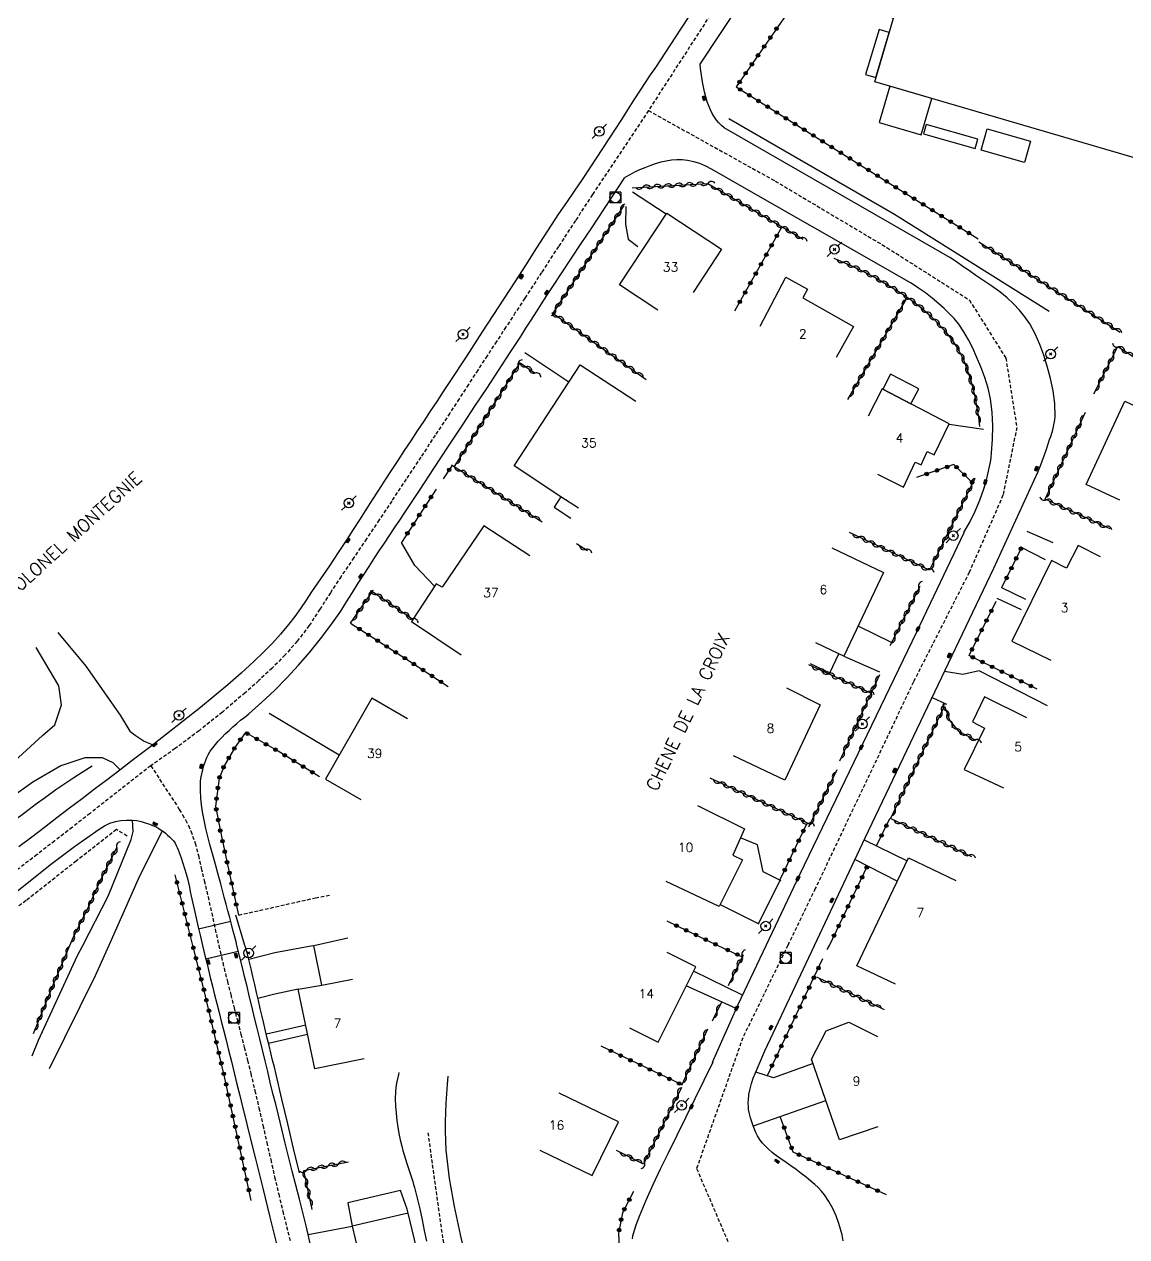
# Model space of a CAD drawing. Header units: millimetres. Extents: x 157999 to 159002, y 156999 to 158001.
# Drawn here: x 158125.5 to 158278.6, y 157130.6 to 157298.8 of the extents above; entities that cross this region are included whole.
import ezdxf
from ezdxf.enums import TextEntityAlignment as Align

# ---------------------------------------------------------------- set-up
doc = ezdxf.new("R2010")
doc.units = ezdxf.units.MM
doc.linetypes.add('DASHED', pattern=[0.75, 0.5, -0.25])
doc.layers.get('0').update_dxf_attribs({"linetype": 'CONTINUOUS'})
for name, color, linetype in [('W0001', 6, 'DASHED'), ('W0008', 7, 'CONTINUOUS'), ('W0014', 7, 'CONTINUOUS'), ('W0016', 2, 'CONTINUOUS'), ('W0017', 7, 'CONTINUOUS'), ('W0101', 7, 'CONTINUOUS'), ('W0104', 1, 'CONTINUOUS'), ('W0112', 1, 'DASHED'), ('W0211', 2, 'CONTINUOUS'), ('W0300', 7, 'CONTINUOUS'), ('W0310', 3, 'CONTINUOUS'), ('W0323', 7, 'CONTINUOUS'), ('W0333', 7, 'CONTINUOUS'), ('W0401', 7, 'CONTINUOUS'), ('W0420', 7, 'CONTINUOUS'), ('W0473', 7, 'CONTINUOUS'), ('W0989', 7, 'CONTINUOUS'), ('W0991', 7, 'CONTINUOUS')]:
    doc.layers.add(name, color=color, linetype=linetype)
doc.styles.get("Standard").update_dxf_attribs({"font": 'romans.shx', "width": 0.85})

# ---------------------------------------------------------------- blocks, each defined once
blk = doc.blocks.new('T473')
for p, q in [((-0.166667, 0.166667), (0.166667, -0.166667)), ((-0.166667, -0.166667), (0.166667, 0.166667)), ((0.500001, 0.500001), (1.000002, 1.000002)), ((-1.000002, -1.000002), (-0.500001, -0.500001))]:
    blk.add_line(p, q)
blk.add_ellipse((0, 0), major_axis=(0.471405, 0.471405), ratio=1, start_param=5.4977871438, end_param=11.780972451)
blk = doc.blocks.new('T420')
for p, q in [((0.75, 0.75), (-0.75, 0.75)), ((-0.75, 0.75), (-0.75, -0.75)), ((0.75, 0.75), (0.75, -0.75)), ((0.75, -0.75), (-0.75, -0.75))]:
    blk.add_line(p, q)
blk.add_ellipse((0, 0), major_axis=(-0.53, 0.53), ratio=1, start_param=3.926991, end_param=10.210176)
blk = doc.blocks.new('T401')
for p, q in [((-0.3, 0.3), (0, 0.3)), ((-0.3, -0.25), (-0.3, 0.3)), ((-0.3, 0.15), (0, 0.15)), ((-0.3, 0), (0, 0)), ((0, 0.3), (0, -0.25)), ((-0.3, -0.15), (0, -0.15)), ((-0.3, -0.25), (-0.3, -0.3)), ((-0.3, -0.3), (0, -0.3)), ((0, -0.3), (0, -0.25))]:
    blk.add_line(p, q)
blk = doc.blocks.new('t310o')
at = {"color": 0, "linetype": 'Continuous'}
for centre, start, end in [((-0.5, 0.38), 216.8699, 323.1304), ((0.5, -0.37), 36.8699, 143.1303)]:
    blk.add_arc(centre, 0.625, start, end, dxfattribs=at)
blk = doc.blocks.new('t323o')
at = {"color": 0, "linetype": 'Continuous'}
for radius in [0.25, 0.15]:
    blk.add_circle((0, 0), radius, dxfattribs=at)

msp = doc.modelspace()

# ---------------------------------------------------------------- linework, layer by layer
at = {"layer": 'W0001'}
for points in [[(158223.61, 157304.52), (158212.18, 157286.86)], [(158212.18, 157286.86), (158204.41, 157275.2), (158202.06, 157271.6), (158199.7, 157268), (158197.35, 157264.4), (158195, 157260.8), (158193.7, 157258.81), (158192.4, 157256.82), (158191.1, 157254.82), (158189.8, 157252.83), (158188.5, 157250.84), (158187.2, 157248.84), (158185.9, 157246.85), (158184.6, 157244.86), (158182.59, 157241.81), (158180.58, 157238.76), (158178.56, 157235.71), (158176.54, 157232.67), (158174.79, 157230.05), (158173.03, 157227.44), (158171.27, 157224.82), (158169.51, 157222.21), (158168.03, 157219.94), (158166.58, 157217.64), (158165.08, 157215.37), (158163.43, 157213.21), (158161.74, 157211.3), (158159.95, 157209.48), (158158.09, 157207.74), (158156.19, 157206.05), (158153.04, 157203.37), (158149.8, 157200.79), (158146.49, 157198.31), (158143.1, 157195.93)], [(158212.18, 157286.86), (158229.77, 157277.08), (158245.28, 157267.85), (158256.74, 157260.56), (158261.79, 157252.51), (158263.32, 157242.89), (158261.4, 157233.46), (158256.71, 157222.76), (158248.97, 157207.56), (158235.34, 157178.87), (158231.52, 157171)], [(158143.1, 157195.93), (158134.66, 157189.31), (158132.21, 157187.4), (158129.77, 157185.51), (158127.31, 157183.61), (158124.86, 157181.72), (158123.74, 157180.86), (158122.62, 157180.01), (158121.5, 157179.15), (158120.38, 157178.3), (158119.26, 157177.45), (158118.14, 157176.59), (158117.02, 157175.73), (158115.91, 157174.86), (158115.3, 157174.38), (158114.68, 157173.9), (158114.06, 157173.42), (158113.44, 157172.94), (158112.83, 157172.45), (158112.21, 157171.97), (158111.6, 157171.49), (158110.98, 157171)], [(158143.1, 157195.93), (158147.06, 157189.85), (158147.49, 157189.13), (158147.92, 157188.4), (158148.32, 157187.65), (158148.66, 157186.88), (158149.25, 157185.19), (158149.7, 157183.45), (158150.1, 157181.71), (158150.51, 157179.98), (158151.04, 157177.74), (158151.55, 157175.49), (158152.04, 157173.25), (158152.54, 157171)], [(158152.54, 157171), (158152.72, 157170.2), (158152.91, 157169.41), (158153.09, 157168.62), (158153.28, 157167.82), (158153.73, 157165.99), (158154.19, 157164.16), (158154.66, 157162.34), (158155.13, 157160.51), (158155.6, 157158.69), (158156.07, 157156.87), (158156.53, 157155.04), (158156.98, 157153.21), (158157.55, 157150.82), (158158.11, 157148.44), (158158.66, 157146.04), (158159.2, 157143.65), (158159.74, 157141.26), (158160.29, 157138.87), (158160.85, 157136.48), (158161.42, 157134.1), (158161.94, 157131.98), (158162.47, 157129.86)], [(158231.52, 157171), (158225.28, 157158.17), (158218.87, 157140.03), (158226.71, 157121.73)]]:
    msp.add_lwpolyline(points, dxfattribs=at)
at = {"layer": 'W0008'}
for points in [[(158219.34, 157293.3), (158236.2, 157318.76)], [(158217.88, 157300.04), (158216.64, 157298.14), (158215.94, 157297.08), (158215.24, 157296.02), (158214.54, 157294.96), (158213.84, 157293.91), (158213.14, 157292.85), (158212.44, 157291.8), (158211.74, 157290.74), (158211.04, 157289.68), (158210.16, 157288.33), (158209.29, 157286.98), (158208.42, 157285.63), (158207.55, 157284.28), (158206.68, 157282.92), (158205.81, 157281.57), (158204.93, 157280.23), (158204.05, 157278.89), (158202.97, 157277.28), (158201.88, 157275.68), (158200.79, 157274.09), (158199.68, 157272.51)], [(158222.69, 157284.45), (158222.32, 157284.79), (158221.97, 157285.15), (158221.64, 157285.54), (158221.35, 157285.95), (158221.04, 157286.45), (158220.78, 157286.98), (158220.55, 157287.51), (158220.35, 157288.06), (158220.13, 157288.75), (158219.97, 157289.45), (158219.82, 157290.15), (158219.69, 157290.86), (158219.58, 157291.46), (158219.49, 157292.07), (158219.41, 157292.69), (158219.34, 157293.3)], [(158254.04, 157266.46), (158222.69, 157284.45)], [(158220.94, 157278.72), (158220.15, 157279.14), (158219.32, 157279.49), (158218.47, 157279.76), (158217.59, 157279.94), (158216.85, 157280.01), (158216.11, 157280.01), (158215.37, 157279.95), (158214.65, 157279.85), (158213.88, 157279.68), (158213.13, 157279.46), (158212.39, 157279.2), (158211.66, 157278.92), (158210.96, 157278.63), (158210.26, 157278.3), (158209.59, 157277.96), (158208.92, 157277.58)], [(158248.66, 157262.88), (158220.94, 157278.72)], [(158199.68, 157272.51), (158198.17, 157270.15), (158196.66, 157267.8), (158195.15, 157265.44), (158193.63, 157263.09), (158191.38, 157259.63), (158189.12, 157256.16), (158186.86, 157252.7), (158184.59, 157249.24), (158183.69, 157247.87), (158182.79, 157246.5), (158181.89, 157245.14), (158180.98, 157243.77), (158180.08, 157242.4), (158179.18, 157241.03), (158178.27, 157239.66), (158177.38, 157238.29), (158176.49, 157236.92), (158175.61, 157235.55), (158174.73, 157234.18), (158173.85, 157232.81), (158172.97, 157231.44), (158172.08, 157230.07), (158171.2, 157228.71), (158170.31, 157227.34), (158169.1, 157225.51), (158167.89, 157223.68), (158166.66, 157221.86), (158165.43, 157220.05), (158164.65, 157218.91), (158163.88, 157217.76), (158163.08, 157216.63), (158162.23, 157215.54), (158161.1, 157214.2), (158159.93, 157212.91), (158158.71, 157211.65), (158157.47, 157210.43), (158155.66, 157208.76), (158153.8, 157207.16), (158151.9, 157205.59), (158150, 157204.03), (158147.66, 157202.15), (158145.28, 157200.31), (158142.9, 157198.48), (158140.51, 157196.65), (158138.78, 157195.32), (158137.04, 157193.99), (158135.29, 157192.66), (158133.55, 157191.34), (158131.8, 157190.02), (158130.06, 157188.69), (158128.32, 157187.36), (158126.58, 157186.03), (158124.8, 157184.66)], [(158266.22, 157236.67), (158266.64, 157237.67), (158267.03, 157238.69), (158267.4, 157239.71), (158267.73, 157240.75), (158267.87, 157241.2), (158268.02, 157241.64), (158268.16, 157242.09), (158268.3, 157242.53), (158268.42, 157242.99), (158268.52, 157243.45), (158268.59, 157243.92), (158268.63, 157244.39), (158268.6, 157246.18), (158268.37, 157247.95), (158268, 157249.69), (158267.55, 157251.4), (158267.08, 157252.91), (158266.53, 157254.4), (158265.88, 157255.85), (158265.11, 157257.25), (158264.43, 157258.23), (158263.68, 157259.16), (158262.86, 157260.03), (158262, 157260.85), (158260.96, 157261.71), (158259.86, 157262.49), (158258.73, 157263.23), (158257.62, 157263.98), (158256.73, 157264.6), (158255.83, 157265.22), (158254.94, 157265.84), (158254.04, 157266.46)], [(158255.96, 157228.29), (158256.78, 157229.75), (158257.52, 157231.25), (158258.17, 157232.79), (158258.74, 157234.36), (158258.93, 157234.97), (158259.11, 157235.58), (158259.27, 157236.2), (158259.41, 157236.82), (158259.54, 157237.44), (158259.65, 157238.07), (158259.74, 157238.71), (158259.81, 157239.34), (158259.95, 157241.21), (158259.98, 157243.09), (158259.9, 157244.97), (158259.66, 157246.83), (158259.33, 157248.35), (158258.88, 157249.82), (158258.34, 157251.27), (158257.74, 157252.69), (158257.21, 157253.87), (158256.62, 157255.03), (158255.98, 157256.15), (158255.25, 157257.23), (158254.63, 157257.99), (158253.95, 157258.71), (158253.24, 157259.39), (158252.51, 157260.05), (158251.59, 157260.82), (158250.64, 157261.54), (158249.66, 157262.23), (158248.66, 157262.88)], [(158235.24, 157171), (158242.27, 157185.93), (158260.11, 157223.34), (158266.22, 157236.67)], [(158228.54, 157171), (158233.26, 157180.92), (158249.43, 157214.52), (158256.01, 157228.29)], [(158156.7, 157203.12), (158158.51, 157204.73), (158160.27, 157206.39), (158161.98, 157208.11), (158163.62, 157209.89), (158165.18, 157211.69), (158166.67, 157213.54), (158168.1, 157215.44), (158169.47, 157217.39)], [(158155.05, 157171), (158154.93, 157171.5), (158154.8, 157171.99), (158154.68, 157172.49), (158154.55, 157172.99), (158154.31, 157173.93), (158154.06, 157174.86), (158153.81, 157175.8), (158153.55, 157176.74), (158153.3, 157177.67), (158153.05, 157178.61), (158152.8, 157179.55), (158152.55, 157180.49), (158151.94, 157182.73), (158151.31, 157184.98), (158150.73, 157187.24), (158150.28, 157189.53), (158150.14, 157190.51), (158150.03, 157191.49), (158149.98, 157192.49), (158150, 157193.48), (158150.02, 157193.8), (158150.06, 157194.11), (158150.11, 157194.43), (158150.17, 157194.74), (158150.24, 157195.05), (158150.31, 157195.36), (158150.39, 157195.66), (158150.48, 157195.97), (158150.59, 157196.34), (158150.72, 157196.71), (158150.87, 157197.08), (158151.05, 157197.43), (158151.35, 157197.94), (158151.7, 157198.42), (158152.07, 157198.88), (158152.46, 157199.32), (158152.94, 157199.85), (158153.44, 157200.35), (158153.96, 157200.84), (158154.49, 157201.32), (158155.03, 157201.79), (158155.57, 157202.25), (158156.13, 157202.69), (158156.7, 157203.12)], [(158122.63, 157177.02), (158125.91, 157179.6), (158129.19, 157182.2), (158132.52, 157184.73), (158135.95, 157187.12), (158136.3, 157187.36), (158136.66, 157187.59), (158137.04, 157187.79), (158137.43, 157187.96), (158138.19, 157188.17), (158138.96, 157188.31), (158139.74, 157188.38), (158140.52, 157188.37), (158141.14, 157188.31), (158141.75, 157188.18), (158142.34, 157188.01), (158142.93, 157187.82), (158143.26, 157187.7), (158143.59, 157187.55), (158143.92, 157187.4), (158144.23, 157187.22), (158144.54, 157187.01), (158144.84, 157186.79), (158145.12, 157186.55), (158145.4, 157186.3), (158145.68, 157186.04), (158145.96, 157185.78), (158146.23, 157185.49), (158146.46, 157185.18), (158146.64, 157184.88), (158146.78, 157184.56), (158146.91, 157184.24), (158147.03, 157183.91), (158147.31, 157183.17), (158147.56, 157182.42), (158147.8, 157181.67), (158148.02, 157180.91), (158148.18, 157180.3), (158148.32, 157179.69), (158148.46, 157179.08), (158148.58, 157178.47), (158148.71, 157177.85), (158148.83, 157177.24), (158148.96, 157176.63), (158149.1, 157176.01), (158149.39, 157174.76), (158149.68, 157173.51), (158149.98, 157172.25), (158150.27, 157171)], [(158150.27, 157171), (158150.47, 157170.19), (158150.66, 157169.39), (158150.86, 157168.59), (158151.06, 157167.78), (158151.35, 157166.56), (158151.66, 157165.35), (158151.96, 157164.13), (158152.27, 157162.91), (158152.58, 157161.69), (158152.89, 157160.48), (158153.19, 157159.26), (158153.5, 157158.04), (158153.89, 157156.47), (158154.28, 157154.89), (158154.67, 157153.31), (158155.06, 157151.73), (158155.45, 157150.15), (158155.84, 157148.57), (158156.23, 157146.99), (158156.62, 157145.41), (158157.62, 157141.36), (158158.63, 157137.31), (158159.64, 157133.26), (158160.65, 157129.21)], [(158164.7, 157131.89), (158163.72, 157135.78), (158162.74, 157139.66), (158161.77, 157143.55), (158160.81, 157147.44), (158160.44, 157148.95), (158160.06, 157150.46), (158159.69, 157151.97), (158159.33, 157153.48), (158158.96, 157154.99), (158158.59, 157156.51), (158158.22, 157158.02), (158157.85, 157159.53), (158157.5, 157160.96), (158157.15, 157162.4), (158156.81, 157163.83), (158156.46, 157165.27), (158156.11, 157166.7), (158155.76, 157168.13), (158155.41, 157169.57), (158155.05, 157171)], [(158221.07, 157154.8), (158224.63, 157162.8), (158228.54, 157171)], [(158228.34, 157156.38), (158235.24, 157171)], [(158227.03, 157153.3), (158228.34, 157156.38)], [(158221.12, 157154.8), (158214.89, 157142.07)], [(158239.2, 157130), (158239.06, 157130.82), (158238.86, 157131.63), (158238.61, 157132.42), (158238.22, 157133.46), (158237.76, 157134.48), (158237.24, 157135.46), (158236.62, 157136.4), (158236.21, 157136.91), (158235.75, 157137.38), (158235.27, 157137.82), (158234.78, 157138.24), (158234.1, 157138.81), (158233.39, 157139.35), (158232.67, 157139.88), (158231.96, 157140.4), (158231.63, 157140.64), (158231.3, 157140.87), (158230.97, 157141.09), (158230.63, 157141.31), (158230.3, 157141.54), (158229.97, 157141.77), (158229.65, 157142.01), (158229.35, 157142.27), (158228.87, 157142.7), (158228.41, 157143.14), (158227.98, 157143.61), (158227.59, 157144.12), (158227.32, 157144.55), (158227.1, 157145.01), (158226.9, 157145.48), (158226.72, 157145.95), (158226.52, 157146.5), (158226.34, 157147.06), (158226.19, 157147.63), (158226.09, 157148.21), (158226.06, 157148.47), (158226.05, 157148.73), (158226.04, 157148.99), (158226.04, 157149.25), (158226.05, 157149.52), (158226.08, 157149.78), (158226.1, 157150.04), (158226.14, 157150.3), (158226.29, 157151.07), (158226.49, 157151.83), (158226.73, 157152.57), (158227.03, 157153.3)], [(158214.89, 157142.07), (158213.81, 157139.94), (158212.79, 157137.78), (158211.82, 157135.6), (158210.9, 157133.39), (158210.66, 157132.79), (158210.44, 157132.19), (158210.23, 157131.57), (158210.06, 157130.95), (158209.99, 157130.62), (158209.93, 157130.28)], [(158181.17, 157064.23), (158180.62, 157066.76), (158180.06, 157069.29), (158179.48, 157071.82), (158178.89, 157074.34), (158177.41, 157080.51), (158175.88, 157086.67), (158174.33, 157092.82), (158172.79, 157098.97), (158172.12, 157101.66), (158171.45, 157104.35), (158170.78, 157107.04), (158170.11, 157109.72), (158169.44, 157112.41), (158168.77, 157115.1), (158168.11, 157117.79), (158167.44, 157120.48), (158166.75, 157123.33), (158166.06, 157126.18), (158165.38, 157129.04), (158164.7, 157131.89)]]:
    msp.add_lwpolyline(points, dxfattribs=at)
at = {"layer": 'W0014'}
for points in [[(158204.21, 157270.43), (158208.92, 157277.58)], [(158169.48, 157217.39), (158170.28, 157218.68), (158171.08, 157219.96), (158171.89, 157221.25), (158172.71, 157222.52), (158173.4, 157223.6), (158174.1, 157224.67), (158174.81, 157225.74), (158175.52, 157226.8), (158176.23, 157227.87), (158176.94, 157228.93), (158177.65, 157230), (158178.36, 157231.07), (158180.38, 157234.13), (158182.41, 157237.2), (158184.43, 157240.26), (158186.45, 157243.33), (158188.09, 157245.81), (158189.73, 157248.29), (158191.36, 157250.78), (158192.99, 157253.27), (158193.72, 157254.39), (158194.45, 157255.52), (158195.17, 157256.65), (158195.9, 157257.78), (158196.62, 157258.92), (158197.35, 157260.04), (158198.08, 157261.17), (158198.81, 157262.3), (158200.15, 157264.34), (158201.5, 157266.37), (158202.85, 157268.4), (158204.21, 157270.43)], [(158156.17, 157171), (158154.92, 157175.2)], [(158163.72, 157139.42), (158162.92, 157142.83), (158162.11, 157146.25), (158161.31, 157149.66), (158160.49, 157153.07), (158160.25, 157154.08), (158160.01, 157155.09), (158159.76, 157156.1), (158159.52, 157157.11), (158159.27, 157158.12), (158159.03, 157159.13), (158158.78, 157160.14), (158158.54, 157161.14), (158158.28, 157162.25), (158158.03, 157163.35), (158157.78, 157164.45), (158157.53, 157165.56), (158157.27, 157166.66), (158157.01, 157167.76), (158156.74, 157168.86), (158156.46, 157169.96), (158156.43, 157170.09), (158156.39, 157170.22), (158156.35, 157170.35), (158156.32, 157170.48), (158156.28, 157170.61), (158156.25, 157170.74), (158156.21, 157170.87), (158156.17, 157171)]]:
    msp.add_lwpolyline(points, dxfattribs=at)
at = {"layer": 'W0016'}
for points in [[(158154.22, 157174.32), (158149.74, 157173.27)], [(158150.73, 157169.12), (158155.24, 157170.18)]]:
    msp.add_lwpolyline(points, dxfattribs=at)
at = {"layer": 'W0017'}
for points in [[(158214.63, 157272.46), (158209.95, 157275.55)], [(158209.06, 157273.56), (158209, 157271.08), (158209.35, 157269.02), (158210.7, 157267.97)], [(158201.12, 157249.18), (158195.04, 157253.25)], [(158258.7, 157242.6), (158253.91, 157243.29)], [(158268.38, 157226.88), (158264.75, 157228.46)], [(158182.48, 157220.84), (158179.77, 157223.7), (158177.91, 157226.93)], [(158263.83, 157226.31), (158267.26, 157224.57)], [(158264.58, 157219.02), (158261.23, 157220.63)], [(158260.54, 157219.17), (158263.92, 157217.62)], [(158130.21, 157214.42), (158134.07, 157209.77), (158138.83, 157202.97), (158140.17, 157200.75), (158140.94, 157200.15), (158142.18, 157199.36), (158143.38, 157198.85)], [(158245.92, 157213.05), (158241.3, 157215.3)], [(158128.08, 157200.11), (158129.8, 157201.62), (158130.72, 157204.38), (158130.34, 157207.01), (158127.2, 157212.34)], [(158239.32, 157211.14), (158244.25, 157208.97)], [(158267.57, 157204.24), (158258.08, 157209.12), (158255.83, 157208.59), (158253.28, 157209.03)], [(158251.56, 157205.42), (158253.57, 157204.48)], [(158169.24, 157197.39), (158159.51, 157203.2)], [(158110.02, 157185.89), (158119.69, 157192.49), (158128.08, 157200.11)], [(158138.84, 157195.37), (158137.86, 157196.34), (158136.41, 157197.03), (158133.95, 157197.03), (158130.62, 157195.93), (158126.71, 157193.66), (158121.29, 157189.82), (158115.63, 157185.78), (158112.44, 157183.34), (158110.04, 157181.55), (158105.53, 157178.02)], [(158133.66, 157171), (158137.19, 157177.84), (158140.39, 157185.67), (158140.63, 157186.78), (158140.54, 157188.37)], [(158144.67, 157186.91), (158141.34, 157180.18), (158137.26, 157171)], [(158230.63, 157179.96), (158228.1, 157181.2), (158227.31, 157184.93), (158224.98, 157185.93)], [(158242.13, 157185.64), (158248.08, 157182.72)], [(158246.72, 157179.89), (158240.84, 157182.9)], [(158222.14, 157176.65), (158227.52, 157173.97)], [(158126.64, 157155.66), (158127.53, 157157.84), (158132.92, 157169.59), (158133.66, 157171)], [(158137.26, 157171), (158135.37, 157166.77), (158129, 157153.87)], [(158156.7, 157169.08), (158160.3, 157169.99), (158165.57, 157171)], [(158225.25, 157164.1), (158218.45, 157167.4)], [(158224.38, 157162.24), (158217.44, 157165.39)], [(158163.55, 157164.91), (158160.3, 157164.22), (158157.98, 157163.62)], [(158164.61, 157159.91), (158159.14, 157158.68)], [(158159.45, 157157.41), (158164.87, 157158.67)], [(158235.04, 157154.61), (158229.53, 157152.6), (158227.07, 157153.4)], [(158226.76, 157145.96), (158236.82, 157149.45)], [(158164.94, 157130.88), (158171.05, 157132.03)]]:
    msp.add_lwpolyline(points, dxfattribs=at)
at = {"layer": 'W0101'}
msp.add_lwpolyline([(158243.62, 157290.86), (158254.65, 157328.57), (158307.14, 157313.27), (158296.1, 157275.47)], close=True, dxfattribs=at)
for points in [[(158213.48, 157259.15), (158208.17, 157262.65), (158214.73, 157272.61), (158222.34, 157267.61), (158218.38, 157261.6)], [(158227.67, 157256.93), (158231.25, 157263.73), (158234.27, 157262.06), (158233.62, 157260.87), (158240.67, 157256.89), (158238.26, 157252.59)], [(158202.45, 157231.67), (158200.04, 157233.26), (158193.56, 157237.53), (158202.7, 157251.58), (158210.44, 157246.54)], [(158243.97, 157236.39), (158247.59, 157234.61), (158249.22, 157238.07), (158250.02, 157237.7), (158250.89, 157239.52), (158251.83, 157239.09), (158253.95, 157243.37), (158244.65, 157248.22), (158242.69, 157244.46)], [(158277.64, 157232.8), (158272.93, 157234.98), (158278.3, 157246.52), (158289.19, 157241.39), (158287.28, 157237.36), (158285, 157238.38), (158283.63, 157235.51)], [(158195.71, 157225.05), (158189.33, 157229.23), (158183.55, 157220.7), (158182.71, 157221.17), (158179.3, 157215.97), (158186.18, 157211.32)], [(158237.65, 157226.18), (158244.82, 157222.74), (158239.32, 157211.14), (158238.63, 157211.46), (158235.4, 157212.97)], [(158274.92, 157224.91), (158271.82, 157226.51), (158270.2, 157223.34), (158268.13, 157224.41), (158262.64, 157213.23), (158268.02, 157210.58)], [(158231.33, 157206.73), (158236.02, 157204.39), (158231.11, 157193.93), (158224.01, 157197.32)], [(158264.73, 157202.6), (158258.84, 157205.48), (158257.18, 157202.03), (158258.84, 157201.13), (158256.02, 157195.43), (158261.46, 157192.87)], [(158178.75, 157202.42), (158173.77, 157205.3), (158167.34, 157194.07), (158172.25, 157191.25)], [(158218.97, 157190.42), (158225.53, 157187.15), (158223.89, 157183.54), (158225.24, 157182.88), (158222.01, 157176.38), (158214.62, 157179.87)], [(158242.47, 157171), (158248.27, 157183.14), (158254.87, 157180)], [(158241.1, 157168.17), (158242.47, 157171)], [(158209.53, 157159.55), (158213.54, 157157.56), (158218.76, 157168.03), (158214.79, 157169.99)], [(158246.46, 157165.6), (158241.1, 157168.17)], [(158172.74, 157155.23), (158165.88, 157153.87), (158163.55, 157164.91), (158166.85, 157165.47), (158171.1, 157166.31)], [(158244.01, 157145.83), (158238.7, 157143.99), (158234.83, 157155.22), (158236.87, 157159.16), (158239.98, 157160.32), (158243.96, 157158.34)], [(158197.09, 157142.57), (158204.39, 157139.04), (158208.01, 157146.52), (158199.78, 157150.5)], [(158178.84, 157133.85), (158171.05, 157132.03), (158173.56, 157121.47), (158181.4, 157123.05), (158178.84, 157133.85)]]:
    msp.add_lwpolyline(points, dxfattribs=at)
at = {"layer": 'W0104'}
for points in [[(158243.74, 157291.43), (158245.61, 157297.67), (158244.19, 157298.09), (158242.33, 157291.86)], [(158251.51, 157288.55), (158245.71, 157290.25), (158244.23, 157285.2), (158250.03, 157283.5)], [(158250.35, 157283.65), (158257.55, 157281.61), (158257.92, 157282.89), (158250.72, 157284.93)], [(158264.4, 157279.63), (158258.37, 157281.35), (158259.21, 157284.32), (158265.24, 157282.6)], [(158244.7, 157248.17), (158248.63, 157246.14), (158249.71, 157248.24), (158245.78, 157250.26)]]:
    msp.add_lwpolyline(points, close=True, dxfattribs=at)
for points in [[(158200.04, 157233.26), (158199.09, 157231.81), (158201.4, 157230.28)], [(158234.65, 157210.12), (158237.37, 157208.83), (158238.63, 157211.46)], [(158165.73, 157171), (158170.44, 157172.04)], [(158166.85, 157165.47), (158165.73, 157171)], [(158178.84, 157133.85), (158178.71, 157134.4), (158177.77, 157136.98), (158170.43, 157135.29)], [(158170.43, 157135.29), (158171.05, 157132.03)]]:
    msp.add_lwpolyline(points, dxfattribs=at)
at = {"layer": 'W0112'}
for points in [[(158139.82, 157186.17), (158138.33, 157187.08), (158132.75, 157182.7), (158125.79, 157177.22), (158118.82, 157172.03), (158118.82, 157172.02), (158117.6, 157171)], [(158155.3, 157175.2), (158165.95, 157177.59), (158167.92, 157177.96)], [(158187.97, 157109.88), (158186.16, 157117.97), (158183.64, 157130.39), (158181.57, 157145.26)]]:
    msp.add_lwpolyline(points, dxfattribs=at)
at = {"layer": 'W0211'}
msp.add_lwpolyline([(158177.55, 157153.36), (158177.48, 157153.07), (158177.35, 157152.48), (158177.22, 157151.89), (158177.12, 157151.29), (158177.06, 157150.69), (158177.03, 157149.69), (158177.06, 157148.68), (158177.14, 157147.69), (158177.25, 157146.69), (158177.37, 157145.79), (158177.53, 157144.89), (158177.72, 157144), (158177.93, 157143.11), (158178.09, 157142.51), (158178.27, 157141.92), (158178.47, 157141.32), (158178.66, 157140.73), (158178.79, 157140.31), (158178.93, 157139.9), (158179.06, 157139.48), (158179.2, 157139.07), (158179.34, 157138.65), (158179.47, 157138.23), (158179.59, 157137.81), (158179.71, 157137.39), (158180.08, 157135.91), (158180.43, 157134.42), (158180.75, 157132.93), (158181.06, 157131.43), (158181.35, 157129.94)], dxfattribs=at)
at = {"layer": 'W0300'}
for points in [[(158223.35, 157285.77), (158246.35, 157272.48), (158267.81, 157259.03)], [(158106.55, 157174.36), (158108.87, 157176.05), (158111.17, 157177.78), (158113.45, 157179.53), (158115.71, 157181.3), (158116.79, 157182.17), (158117.85, 157183.05), (158118.9, 157183.94), (158119.95, 157184.84), (158121, 157185.73), (158122.05, 157186.62), (158123.11, 157187.5), (158124.19, 157188.36), (158125.6, 157189.46), (158127.03, 157190.54), (158128.47, 157191.59), (158129.92, 157192.63), (158131.17, 157193.48), (158132.43, 157194.31), (158133.7, 157195.12), (158134.98, 157195.91)], [(158186.98, 157127.01), (158186.11, 157130.87), (158185.28, 157134.75), (158184.58, 157138.66), (158184.12, 157142.6), (158184.04, 157143.9), (158184.01, 157145.2), (158184.01, 157146.51), (158184.05, 157147.81), (158184.11, 157149.11), (158184.19, 157150.41), (158184.28, 157151.7), (158184.36, 157152.87)]]:
    msp.add_lwpolyline(points, dxfattribs=at)
at = {"layer": 'W0310'}
for points in [[(158209.92, 157276.15), (158220.42, 157276.74), (158233.65, 157269)], [(158208.76, 157273.66), (158198.92, 157258.73), (158211.87, 157249.55)], [(158258.07, 157268.63), (158277.69, 157256.12)], [(158237.94, 157266.37), (158239.87, 157265.56), (158241.78, 157264.66), (158243.64, 157263.68), (158245.46, 157262.63), (158247, 157261.68), (158248.51, 157260.67), (158249.96, 157259.58), (158251.33, 157258.39), (158252.46, 157257.26), (158253.51, 157256.07), (158254.48, 157254.8), (158255.33, 157253.45), (158255.95, 157252.19), (158256.45, 157250.87), (158256.87, 157249.53), (158257.24, 157248.19), (158257.55, 157246.91), (158257.79, 157245.61), (158257.99, 157244.3), (158258.12, 157242.99)], [(158239.85, 157246.78), (158248.16, 157260.98)], [(158274.03, 157247.55), (158277.34, 157254.12), (158299.51, 157239.7)], [(158185.25, 157237.48), (158194.39, 157251.84), (158196.45, 157250.41)], [(158276.26, 157228.8), (158267.24, 157232.93), (158272.84, 157245)], [(158184.85, 157237.67), (158197.42, 157229.76)], [(158257.48, 157235.78), (158251.21, 157223.06), (158240.08, 157228.32)], [(158202.2, 157226.75), (158203.73, 157225.79)], [(158249.85, 157220.82), (158245.69, 157212.55)], [(158170.84, 157215.73), (158173.88, 157220.1), (158179.48, 157216.25)], [(158243.07, 157205.99), (158234.44, 157209.95)], [(158244.25, 157208.56), (158238.71, 157196.55)], [(158245.77, 157188.58), (158253.27, 157204.22), (158254.01, 157202.14), (158255.23, 157200.74), (158257.65, 157199.46)], [(158234.43, 157187.44), (158238.4, 157195.4)], [(158234.75, 157187.74), (158220.73, 157194.22)], [(158245.82, 157188.59), (158257.04, 157183.35)], [(158131.86, 157171), (158132.22, 157171.85), (158134.61, 157176.63), (158135.89, 157179.54), (158137.35, 157182.55), (158138.45, 157184.61)], [(158126.83, 157158.79), (158129.68, 157165.83), (158131.86, 157171)], [(158225.31, 157169.7), (158223.23, 157165.4)], [(158244.94, 157162.05), (158235.55, 157166.59)], [(158222.33, 157163.12), (158221.01, 157160.5)], [(158220.37, 157159.38), (158216.76, 157151.54)], [(158216.75, 157151.29), (158211.49, 157140.64), (158207.77, 157142.55)], [(158165.5, 157134.32), (158164.34, 157139.76), (158170.53, 157140.95)]]:
    msp.add_lwpolyline(points, dxfattribs=at)
at = {"layer": 'W0323'}
for points in [[(158246.11, 157299.66), (158236.05, 157302.69), (158233.66, 157303.96), (158232.44, 157301.8), (158224.36, 157290.14), (158239.12, 157280.86), (158257.95, 157269.05)], [(158230.72, 157270.73), (158224.14, 157259)], [(158184.89, 157237.57), (158183.7, 157235.75)], [(158257.23, 157235.16), (158254.6, 157237.72), (158249.4, 157235.93)], [(158182.7, 157234.31), (158177.91, 157226.93)], [(158261.25, 157220.65), (158263.95, 157226.16)], [(158266.14, 157206.57), (158256.69, 157211.25), (158260.47, 157218.77)], [(158170.8, 157215.73), (158178.6, 157210.71), (158184.37, 157206.93)], [(158166.53, 157194.39), (158160.8, 157197.93), (158156.25, 157200.54), (158154.86, 157198.62), (158153.28, 157195.9), (158152.58, 157194.14), (158152.09, 157190.34), (158152.86, 157186.32), (158154.09, 157180.68), (158155.28, 157175.2)], [(158230.46, 157180.12), (158234.17, 157187.89)], [(158243.89, 157184.9), (158245.68, 157188.61)], [(158237.3, 157171), (158242.6, 157182.05)], [(158148.92, 157171), (158146.47, 157180.8)], [(158214.72, 157174.39), (158221.82, 157171)], [(158157.03, 157135.58), (158153.37, 157152.58), (158150.49, 157164.75), (158148.92, 157171)], [(158221.82, 157171), (158225.28, 157169.38)], [(158236.99, 157170.41), (158237.3, 157171)], [(158228.7, 157152.96), (158236.41, 157169.16)], [(158216.85, 157151.63), (158205.62, 157157.01)], [(158245.23, 157136.39), (158232.28, 157142.32), (158230.51, 157147.12)], [(158210.12, 157136.83), (158208.57, 157133.87), (158208.04, 157131.08), (158208.21, 157126.83), (158209.77, 157122.78)]]:
    msp.add_lwpolyline(points, dxfattribs=at)
at = {"layer": 'W0333'}
msp.add_lwpolyline([(158227.48, 157173.97), (158230.47, 157180.04)], dxfattribs=at)

# ---------------------------------------------------------------- block references
at = {"layer": 'W0310'}
for p, rotation in [((158211.42, 157276.23), 3.200993111618186), ((158212.92, 157276.32), 3.200993111618186), ((158214.42, 157276.4), 3.200993111618186), ((158215.91, 157276.49), 3.200993111618186), ((158217.41, 157276.57), 3.200993111618186), ((158218.91, 157276.65), 3.200993111618186), ((158220.41, 157276.74), 3.200993111618186), ((158221.7, 157275.99), 329.6959361039409), ((158223, 157275.23), 329.6959361039409), ((158224.29, 157274.47), 329.6959361039409), ((158208.35, 157273.03), 236.6226714967165), ((158225.59, 157273.72), 329.6959361039409), ((158226.88, 157272.96), 329.6959361039409), ((158228.18, 157272.2), 329.6959361039409), ((158206.7, 157270.53), 236.6226714967165), ((158207.52, 157271.78), 236.6226714967165), ((158229.47, 157271.45), 329.6959361039409), ((158230.77, 157270.69), 329.6959361039409), ((158205.87, 157269.28), 236.6226714967165), ((158232.06, 157269.93), 329.6959361039409), ((158233.36, 157269.18), 329.6959361039409), ((158204.22, 157266.77), 236.6226714967165), ((158205.05, 157268.02), 236.6226714967165), ((158259.33, 157267.82), 327.4951838727123), ((158260.6, 157267.01), 327.4951838727123), ((158203.4, 157265.52), 236.6226714967165), ((158239.26, 157265.82), 337.1318544606856), ((158261.86, 157266.21), 327.4951838727123), ((158263.13, 157265.4), 327.4951838727123), ((158202.57, 157264.27), 236.6226714967165), ((158240.63, 157265.2), 334.7627482317612), ((158241.98, 157264.55), 332.3936424774938), ((158243.31, 157263.86), 332.3936424774938), ((158264.39, 157264.6), 327.4951838727123), ((158265.66, 157263.79), 327.4951838727123), ((158200.92, 157261.76), 236.6226714967165), ((158201.75, 157263.01), 236.6226714967165), ((158244.62, 157263.12), 330.0245371961174), ((158245.91, 157262.36), 328.1346076372533), ((158266.92, 157262.98), 327.4951838727123), ((158268.19, 157262.18), 327.4951838727123), ((158200.1, 157260.51), 236.6226714967165), ((158247.18, 157261.56), 326.2330006987397), ((158248.42, 157260.73), 326.2330006987397), ((158269.45, 157261.37), 327.4951838727123), ((158270.72, 157260.57), 327.4951838727123), ((158199.27, 157259.26), 236.6226714967165), ((158246.67, 157258.43), 59.65798955044493), ((158247.43, 157259.72), 59.65798955044493), ((158249.63, 157259.83), 323.1540459412218), ((158250.78, 157258.87), 318.9052617778653), ((158271.98, 157259.76), 327.4951838727123), ((158273.25, 157258.95), 327.4951838727123), ((158199.63, 157258.23), 324.6895802323762), ((158200.85, 157257.36), 324.6895802323762), ((158245.91, 157257.14), 59.65798955044493), ((158251.87, 157257.85), 314.9810198886242), ((158252.9, 157256.76), 311.5252057428604), ((158274.51, 157258.15), 327.4951838727123), ((158275.78, 157257.34), 327.4951838727123), ((158202.07, 157256.49), 324.6895802323762), ((158203.3, 157255.62), 324.6895802323762), ((158245.16, 157255.84), 59.65798955044493), ((158253.86, 157255.61), 307.254257466466), ((158277.04, 157256.54), 327.4951838727123), ((158204.52, 157254.76), 324.6895802323762), ((158205.75, 157253.89), 324.6895802323762), ((158244.4, 157254.55), 59.65798955044493), ((158254.74, 157254.39), 302.1731808674694), ((158277.46, 157254.04), 326.9606037302956), ((158206.97, 157253.02), 324.6895802323762), ((158208.2, 157252.16), 324.6895802323762), ((158242.88, 157251.96), 59.65798955044493), ((158243.64, 157253.25), 59.65798955044493), ((158255.5, 157253.1), 296.3568199544068), ((158256.12, 157251.74), 290.8806677737542), ((158276.73, 157252.91), 63.32003705748109), ((158278.71, 157253.23), 326.9606037302956), ((158193.3, 157250.13), 57.53345281070031), ((158194.11, 157251.4), 57.53345281070031), ((158195.19, 157251.29), 325.1258067648999), ((158196.42, 157250.43), 325.1258067648999), ((158209.42, 157251.29), 324.6895802323762), ((158210.64, 157250.42), 324.6895802323762), ((158242.13, 157250.66), 59.65798955044493), ((158256.62, 157250.32), 287.2001690837919), ((158275.38, 157250.23), 63.32003705748109), ((158276.05, 157251.57), 63.32003705748109), ((158192.5, 157248.87), 57.53345281070031), ((158241.37, 157249.37), 59.65798955044493), ((158257.05, 157248.88), 285.3365674153785), ((158274.71, 157248.89), 63.32003705748109), ((158191.69, 157247.6), 57.53345281070031), ((158240.61, 157248.07), 59.65798955044493), ((158257.42, 157247.43), 283.4939146649717), ((158190.08, 157245.07), 57.53345281070031), ((158190.89, 157246.33), 57.53345281070031), ((158257.73, 157245.96), 280.909793375901), ((158189.28, 157243.8), 57.53345281070031), ((158257.96, 157244.48), 278.3256698506591), ((158272.21, 157243.64), 65.09760320842747), ((158188.47, 157242.54), 57.53345281070031), ((158271.58, 157242.28), 65.09760320842747), ((158186.86, 157240.01), 57.53345281070031), ((158187.67, 157241.27), 57.53345281070031), ((158270.95, 157240.92), 65.09760320842747), ((158186.06, 157238.74), 57.53345281070031), ((158269.68, 157238.19), 65.09760320842747), ((158270.32, 157239.55), 65.09760320842747), ((158186.12, 157236.87), 327.8201226447997), ((158269.05, 157236.83), 65.09760320842747), ((158187.39, 157236.07), 327.8201226447997), ((158188.66, 157235.27), 327.8201226447997), ((158257.04, 157234.89), 243.7765720800036), ((158268.42, 157235.47), 65.09760320842747), ((158189.93, 157234.48), 327.8201226447997), ((158191.2, 157233.68), 327.8201226447997), ((158256.38, 157233.55), 243.7765720800036), ((158267.79, 157234.11), 65.09760320842747), ((158192.47, 157232.88), 327.8201226447997), ((158193.74, 157232.08), 327.8201226447997), ((158255.71, 157232.2), 243.7765720800036), ((158267.42, 157232.85), 155.3989865021917), ((158268.79, 157232.23), 155.3989865021917), ((158195.01, 157231.28), 327.8201226447997), ((158196.28, 157230.48), 327.8201226447997), ((158255.05, 157230.86), 243.7765720800036), ((158270.15, 157231.6), 155.3989865021917), ((158271.51, 157230.98), 155.3989865021917), ((158272.88, 157230.35), 155.3989865021917), ((158253.73, 157228.17), 243.7765720800036), ((158254.39, 157229.51), 243.7765720800036), ((158274.24, 157229.73), 155.3989865021917), ((158275.61, 157229.1), 155.3989865021917), ((158241.44, 157227.68), 154.7101437451414), ((158242.8, 157227.04), 154.7101437451414), ((158253.06, 157226.82), 243.7765720800036), ((158203.47, 157225.95), 327.8201226443528), ((158244.15, 157226.39), 154.7101437451414), ((158245.51, 157225.75), 154.7101437451414), ((158246.86, 157225.11), 154.7101437451414), ((158252.4, 157225.47), 243.7765720800036), ((158248.22, 157224.47), 154.7101437451414), ((158249.58, 157223.83), 154.7101437451414), ((158251.74, 157224.13), 243.7765720800036), ((158250.93, 157223.19), 154.7101437451414), ((158249.73, 157220.59), 243.3269847335672), ((158172.56, 157218.19), 55.15091015293664), ((158173.41, 157219.42), 55.15091015293664), ((158174.44, 157219.71), 325.4793118423088), ((158175.68, 157218.86), 325.4793118423088), ((158249.06, 157219.25), 243.3269847335672), ((158171.7, 157216.96), 55.15091015293664), ((158176.91, 157218.01), 325.4793118423088), ((158178.15, 157217.16), 325.4793118423088), ((158247.71, 157216.57), 243.3269847335672), ((158248.39, 157217.91), 243.3269847335672), ((158179.39, 157216.31), 325.4793118423088), ((158247.04, 157215.23), 243.3269847335672), ((158246.37, 157213.89), 243.3269847335672), ((158235.8, 157209.33), 155.3387836022857), ((158237.17, 157208.7), 155.3387836022857), ((158238.53, 157208.08), 155.3387836022857), ((158239.89, 157207.45), 155.3387836022857), ((158241.25, 157206.82), 155.3387836022857), ((158243.74, 157207.45), 245.2475628163355), ((158242.62, 157206.2), 155.3387836022857), ((158242.48, 157204.73), 245.2475628163355), ((158243.11, 157206.09), 245.2475628163355), ((158241.86, 157203.36), 245.2475628163355), ((158252.9, 157203.46), 64.37472102681726), ((158253.49, 157203.6), 289.6345990468918), ((158241.23, 157202), 245.2475628163355), ((158252.25, 157202.11), 64.37472102681726), ((158253.99, 157202.19), 289.6345990468918), ((158240.6, 157200.64), 245.2475628163355), ((158251.61, 157200.76), 64.37472102681726), ((158254.96, 157201.05), 311.1888203537936), ((158256.2, 157200.23), 331.9743072341618), ((158239.34, 157197.92), 245.2475628163355), ((158239.97, 157199.28), 245.2475628163355), ((158250.31, 157198.05), 64.37472102681726), ((158250.96, 157199.4), 64.37472102681726), ((158257.52, 157199.53), 331.9743072341618), ((158249.66, 157196.7), 64.37472102681726), ((158249.01, 157195.35), 64.37472102681726), ((158222.1, 157193.59), 155.1638602927934), ((158237.11, 157192.81), 63.49250357970563), ((158237.78, 157194.15), 63.49250357970563), ((158248.36, 157193.99), 64.37472102681726), ((158223.46, 157192.96), 155.1638602927934), ((158224.82, 157192.33), 155.1638602927934), ((158226.18, 157191.7), 155.1638602927934), ((158236.44, 157191.46), 63.49250357970563), ((158247.06, 157191.29), 64.37472102681726), ((158247.71, 157192.64), 64.37472102681726), ((158227.54, 157191.07), 155.1638602927934), ((158228.9, 157190.44), 155.1638602927934), ((158230.26, 157189.81), 155.1638602927934), ((158235.77, 157190.12), 63.49250357970563), ((158246.42, 157189.94), 64.37472102681726), ((158231.62, 157189.18), 155.1638602927934), ((158232.99, 157188.55), 155.1638602927934), ((158235.1, 157188.78), 63.49250357970563), ((158234.35, 157187.92), 155.1638602927934), ((158247.18, 157187.96), 334.9391431046634), ((158248.54, 157187.32), 334.9391431046634), ((158249.9, 157186.69), 334.9391431046634), ((158138.39, 157184.5), 61.89717643775064), ((158251.26, 157186.05), 334.9391431046634), ((158252.62, 157185.42), 334.9391431046634), ((158253.98, 157184.78), 334.9391431046634), ((158137.68, 157183.17), 61.89717643775064), ((158255.33, 157184.15), 334.9391431046634), ((158256.69, 157183.51), 334.9391431046634), ((158137.01, 157181.84), 64.14766052189096), ((158136.35, 157180.49), 64.14766052189096), ((158135.11, 157177.76), 66.31183517382183), ((158135.71, 157179.13), 66.31183517382183), ((158134.5, 157176.39), 63.3582541083569), ((158133.82, 157175.05), 63.3582541083569), ((158133.15, 157173.71), 63.3582541083569), ((158132.48, 157172.37), 63.3582541083569), ((158131.39, 157169.88), 67.07024547260971), ((158225.19, 157169.46), 244.2404968877832), ((158130.81, 157168.5), 67.07024547260971), ((158224.54, 157168.11), 244.2404968877832), ((158130.22, 157167.12), 67.07024547260971), ((158223.88, 157166.75), 244.2404968877832), ((158129.08, 157164.35), 67.98075007842222), ((158129.64, 157165.74), 67.98075007842222), ((158236.9, 157165.94), 154.1657908536367), ((158238.25, 157165.28), 154.1657908536367), ((158239.6, 157164.63), 154.1657908536367), ((158128.51, 157162.96), 67.98075007842222), ((158240.95, 157163.98), 154.1657908536367), ((158242.3, 157163.32), 154.1657908536367), ((158127.95, 157161.57), 67.98075007842222), ((158221.68, 157161.84), 243.3394988200937), ((158243.65, 157162.67), 154.1657908536367), ((158127.39, 157160.18), 67.98075007842222), ((158219.89, 157158.35), 245.3022976132644), ((158219.27, 157156.99), 245.3022976132644), ((158218.01, 157154.26), 245.3022976132644), ((158218.64, 157155.63), 245.3022976132644), ((158217.39, 157152.9), 245.3022976132644), ((158215.62, 157149), 243.7246527166741), ((158216.28, 157150.35), 243.7246527166741), ((158214.95, 157147.66), 243.7246527166741), ((158214.29, 157146.31), 243.7246527166741), ((158213.63, 157144.97), 243.7246527166741), ((158212.3, 157142.28), 243.7246527166741), ((158212.96, 157143.62), 243.7246527166741), ((158209.11, 157141.86), 152.858652693357), ((158210.44, 157141.18), 152.858652693357), ((158211.63, 157140.93), 243.7246527166741), ((158164.77, 157139.84), 10.84726734637488), ((158166.24, 157140.12), 10.84726734637488), ((158167.72, 157140.41), 10.84726734637488), ((158169.19, 157140.69), 10.84726734637488), ((158164.56, 157138.72), 102.1046206727335), ((158164.88, 157137.26), 102.1046206727335), ((158165.19, 157135.79), 102.1046206727335)]:
    msp.add_blockref('t310o', p, dxfattribs=dict(at, rotation=rotation))
at = {"layer": 'W0323'}
for p, rotation in [((158229.96, 157298.22), 235.2788071118503), ((158229.1, 157296.99), 235.2788071118503), ((158227.39, 157294.52), 235.2788071118503), ((158228.25, 157295.75), 235.2788071118503), ((158226.54, 157293.29), 235.2788071118503), ((158225.68, 157292.05), 235.2788071118503), ((158224.83, 157290.82), 235.2788071118503), ((158224.92, 157289.78), 327.8518373198963), ((158226.19, 157288.98), 327.8518373198963), ((158227.46, 157288.19), 327.8518373198963), ((158228.73, 157287.39), 327.8518373198963), ((158230, 157286.59), 327.8518373198963), ((158231.27, 157285.79), 327.8518373198963), ((158232.54, 157284.99), 327.8518373198963), ((158233.81, 157284.2), 327.8518373198963), ((158235.08, 157283.4), 327.8518373198963), ((158236.35, 157282.6), 327.8518373198963), ((158237.62, 157281.8), 327.8518373198963), ((158238.89, 157281), 327.8518373198963), ((158240.16, 157280.21), 327.915107299069), ((158241.43, 157279.41), 327.915107299069), ((158242.7, 157278.61), 327.915107299069), ((158243.98, 157277.82), 327.915107299069), ((158245.25, 157277.02), 327.915107299069), ((158246.52, 157276.22), 327.915107299069), ((158247.79, 157275.43), 327.915107299069), ((158249.06, 157274.63), 327.915107299069), ((158250.33, 157273.83), 327.915107299069), ((158251.6, 157273.03), 327.915107299069), ((158252.87, 157272.24), 327.915107299069), ((158254.14, 157271.44), 327.915107299069), ((158230.01, 157269.47), 240.7257615181558), ((158255.41, 157270.64), 327.915107299069), ((158256.68, 157269.85), 327.915107299069), ((158229.28, 157268.16), 240.7257615181558), ((158228.54, 157266.85), 240.7257615181558), ((158227.08, 157264.23), 240.7257615181558), ((158227.81, 157265.54), 240.7257615181558), ((158226.34, 157262.92), 240.7257615181558), ((158225.61, 157261.61), 240.7257615181558), ((158224.87, 157260.31), 240.7257615181558), ((158253.66, 157237.4), 198.9987551218577), ((158254.96, 157237.37), 135.6397799564127), ((158184.52, 157237), 236.8790771259685), ((158250.82, 157236.42), 198.9987551218577), ((158252.24, 157236.91), 198.9987551218577), ((158256.03, 157236.32), 135.6397799564127), ((158257.11, 157235.27), 135.6397799564127), ((158182, 157233.22), 236.9783167841162), ((158180.36, 157230.71), 236.9783167841162), ((158181.18, 157231.96), 236.9783167841162), ((158179.55, 157229.45), 236.9783167841162), ((158178.73, 157228.19), 236.9783167841162), ((158263.89, 157226.04), 63.87358821889509), ((158263.23, 157224.7), 63.87358821889509), ((158261.91, 157222), 63.87358821889509), ((158262.57, 157223.35), 63.87358821889509), ((158259.79, 157217.43), 63.31317264173047), ((158259.12, 157216.09), 63.31317264173047), ((158172.06, 157214.92), 327.2476903543313), ((158173.32, 157214.1), 327.2476903543313), ((158258.44, 157214.75), 63.31317264173047), ((158174.58, 157213.29), 327.2476903543313), ((158175.85, 157212.48), 327.2476903543313), ((158257.1, 157212.07), 63.31317264173047), ((158257.77, 157213.41), 63.31317264173047), ((158177.11, 157211.67), 327.2476903543313), ((158178.37, 157210.86), 327.2476903543313), ((158257.21, 157210.99), 153.6315719059092), ((158258.55, 157210.33), 153.6315719059092), ((158179.62, 157210.04), 326.7896500065897), ((158180.88, 157209.22), 326.7896500065897), ((158259.9, 157209.66), 153.6315719059092), ((158261.24, 157208.99), 153.6315719059092), ((158182.13, 157208.4), 326.7896500065897), ((158183.39, 157207.57), 326.7896500065897), ((158262.58, 157208.33), 153.6315719059092), ((158263.93, 157207.66), 153.6315719059092), ((158265.27, 157207), 153.6315719059092), ((158156.5, 157200.39), 150.2239103765282), ((158155.54, 157199.55), 234.0686589324939), ((158157.8, 157199.65), 150.2239103765282), ((158159.11, 157198.9), 150.2239103765282), ((158153.93, 157197.02), 239.7173369124772), ((158154.69, 157198.32), 239.7173369124772), ((158160.41, 157198.16), 150.2239103765282), ((158161.69, 157197.38), 148.2738996351123), ((158153.2, 157195.72), 248.299750196522), ((158162.97, 157196.59), 148.2738996351123), ((158164.24, 157195.81), 148.2738996351123), ((158152.65, 157194.32), 248.299750196522), ((158165.52, 157195.02), 148.2738996351123), ((158152.41, 157192.85), 262.6543168099027), ((158152.22, 157191.36), 262.6543168099027), ((158152.18, 157189.88), 280.8876394584061), ((158152.46, 157188.4), 280.8876394584061), ((158152.74, 157186.93), 280.8876394584061), ((158233.69, 157186.89), 64.44055668098619), ((158245.2, 157187.6), 64.22505662472847), ((158153.05, 157185.46), 282.3154286343129), ((158233.05, 157185.53), 64.44055668098619), ((158244.55, 157186.25), 64.22505662472847), ((158153.37, 157183.99), 282.3154286343129), ((158232.4, 157184.18), 64.44055668098619), ((158153.69, 157182.53), 282.3154286343129), ((158231.75, 157182.83), 64.44055668098619), ((158242.49, 157181.82), 64.34159602619746), ((158154.01, 157181.06), 282.3154286343129), ((158231.11, 157181.47), 64.44055668098619), ((158241.84, 157180.46), 64.34159602619746), ((158146.73, 157179.73), 104.0563581301473), ((158147.1, 157178.28), 104.0563581301473), ((158154.33, 157179.6), 282.2153075103558), ((158241.19, 157179.11), 64.34159602619746), ((158147.46, 157176.82), 104.0563581301473), ((158154.64, 157178.13), 282.2153075103558), ((158154.96, 157176.67), 282.2153075103558), ((158240.54, 157177.76), 64.34159602619746), ((158147.83, 157175.37), 104.0563581301473), ((158239.24, 157175.06), 64.34159602619746), ((158239.89, 157176.41), 64.34159602619746), ((158148.19, 157173.91), 104.0563581301473), ((158216.07, 157173.74), 334.4793405080635), ((158238.59, 157173.7), 64.34159602619746), ((158148.56, 157172.46), 104.0563581301473), ((158217.42, 157173.1), 334.4793405080635), ((158218.78, 157172.45), 334.4793405080635), ((158220.13, 157171.8), 334.4793405080635), ((158237.94, 157172.35), 64.34159602619746), ((158149, 157170.67), 104.1128769255699), ((158221.49, 157171.16), 334.4793405080635), ((158223.18, 157170.36), 334.9049027927305), ((158149.37, 157169.21), 104.1128769255699), ((158224.53, 157169.73), 334.9049027927305), ((158149.74, 157167.76), 104.1128769255699), ((158235.14, 157166.5), 64.53922202376089), ((158235.79, 157167.85), 64.53922202376089), ((158150.1, 157166.3), 104.1128769255699), ((158150.47, 157164.85), 104.1128769255699), ((158234.5, 157165.14), 64.53922202376089), ((158150.81, 157163.39), 103.3053227326736), ((158233.85, 157163.79), 64.53922202376089), ((158151.16, 157161.93), 103.3053227326736), ((158233.21, 157162.44), 64.53922202376089), ((158151.5, 157160.47), 103.3053227326736), ((158231.92, 157159.73), 64.53922202376089), ((158232.57, 157161.08), 64.53922202376089), ((158151.85, 157159.01), 103.3053227326736), ((158231.28, 157158.37), 64.53922202376089), ((158152.19, 157157.55), 103.3053227326736), ((158206.97, 157156.36), 154.4317917996874), ((158230.63, 157157.02), 64.53922202376089), ((158152.54, 157156.09), 103.3053227326736), ((158208.32, 157155.71), 154.4317917996874), ((158209.68, 157155.06), 154.4317917996874), ((158229.99, 157155.66), 64.53922202376089), ((158152.88, 157154.63), 103.3053227326736), ((158153.23, 157153.17), 103.3053227326736), ((158211.03, 157154.42), 154.4317917996874), ((158212.38, 157153.77), 154.4317917996874), ((158213.74, 157153.12), 154.4317917996874), ((158229.34, 157154.31), 64.53922202376089), ((158153.56, 157151.71), 102.1559947081019), ((158215.09, 157152.47), 154.4317917996874), ((158216.44, 157151.83), 154.4317917996874), ((158153.87, 157150.24), 102.1559947081019), ((158154.19, 157148.77), 102.1559947081019), ((158154.5, 157147.31), 102.1559947081019), ((158154.82, 157145.84), 102.1559947081019), ((158231.03, 157145.71), 110.1771774963335), ((158155.14, 157144.38), 102.1559947081019), ((158155.45, 157142.91), 102.1559947081019), ((158231.55, 157144.3), 110.1771774963335), ((158232.07, 157142.89), 110.1771774963335), ((158155.77, 157141.44), 102.1559947081019), ((158233.09, 157141.95), 155.3765320665986), ((158234.45, 157141.33), 155.3765320665986), ((158156.08, 157139.98), 102.1559947081019), ((158235.81, 157140.7), 155.3765320665986), ((158237.18, 157140.08), 155.3765320665986), ((158156.4, 157138.51), 102.1559947081019), ((158238.54, 157139.45), 155.3765320665986), ((158239.9, 157138.83), 155.3765320665986), ((158241.27, 157138.2), 155.3765320665986), ((158156.72, 157137.04), 102.1559947081019), ((158242.63, 157137.58), 155.3765320665986), ((158243.99, 157136.95), 155.3765320665986), ((158209.52, 157135.7), 242.3617661642399), ((158208.39, 157132.95), 259.2605853274187), ((158208.83, 157134.37), 242.3617661642399), ((158208.11, 157131.48), 259.2605853274187)]:
    msp.add_blockref('t323o', p, dxfattribs=dict(at, rotation=rotation))
at = {"layer": 'W0401'}
for p, rotation in [((158220.04, 157288.62), 15.71641918682675), ((158194.42, 157263.89), 147.105954212424), ((158198.21, 157261.5), 326.9494454365495), ((158266.18, 157237.13), 337.0443881902002), ((158259.09, 157235.27), 343.9522536865489), ((158170.33, 157227.27), 146.6780701816794), ((158172.38, 157222.16), 327.2973445370187), ((158249.73, 157214.86), 334.4675678446714), ((158254.07, 157211.18), 334.5008564791387), ((158143.56, 157198.99), 127.4223325716877), ((158241.85, 157198.45), 334.2979725400326), ((158150.25, 157195.83), 344.5060181036969), ((158246.48, 157195.22), 334.5008564791387), ((158143.64, 157187.73), 245.478170375072), ((158233.06, 157180.23), 334.573794361738), ((158237.78, 157177.2), 334.7940969907748), ((158150.92, 157168.62), 193.7489062430909), ((158155.08, 157169.63), 13.90335913202521), ((158224.56, 157162.22), 336.0187362485798), ((158229.32, 157159.53), 334.7387485528357), ((158218.02, 157148.66), 153.9452958359246), ((158230.13, 157141.16), 55.47115276029243)]:
    msp.add_blockref('T401', p, dxfattribs=dict(at, rotation=rotation))
at = {"layer": 'W0420'}
for p in [(158207.58, 157274.8), (158231.23, 157169.24), (158154.64, 157160.93)]:
    msp.add_blockref('T420', p, dxfattribs=at)
at = {"layer": 'W0473'}
for p in [(158205.36, 157283.97), (158238.01, 157267.61), (158186.44, 157255.79), (158268.02, 157253.06), (158170.59, 157232.38), (158254.49, 157227.87), (158147.01, 157202.94), (158241.88, 157201.71), (158228.47, 157173.67), (158156.67, 157169.93), (158216.81, 157148.79)]:
    msp.add_blockref('T473', p, dxfattribs=at)

# ---------------------------------------------------------------- texts
at = {"layer": 'W0989'}
for s, rotation, p in [('RUE COLONEL MONTEGNIE', 42.472, (158119.48, 157215.02)), ('CHENE DE LA CROIX', 64.6848, (158213.35, 157192.27))]:
    msp.add_text(s, height=1.75, rotation=rotation, dxfattribs=at).set_placement(p)
at = {"layer": 'W0991'}
for s, p in [('33', (158215.25, 157265.13)), ('2', (158233.6, 157255.87)), ('35', (158203.91, 157240.74)), ('4', (158247.04, 157241.41)), ('6', (158236.46, 157220.38)), ('37', (158190.31, 157219.93)), ('3', (158269.95, 157217.87)), ('8', (158229.11, 157201.12)), ('5', (158263.51, 157198.56)), ('39', (158174.19, 157197.63)), ('10', (158217.33, 157184.59)), ('7', (158249.93, 157175.55)), ('14', (158211.89, 157164.28)), ('7', (158169.01, 157160.19)), ('9', (158241.07, 157152.16)), ('16', (158199.42, 157146.05))]:
    msp.add_text(s, height=1.25, dxfattribs=at).set_placement(p, align=Align.MIDDLE_CENTER)

doc.saveas('drawing.dxf')
